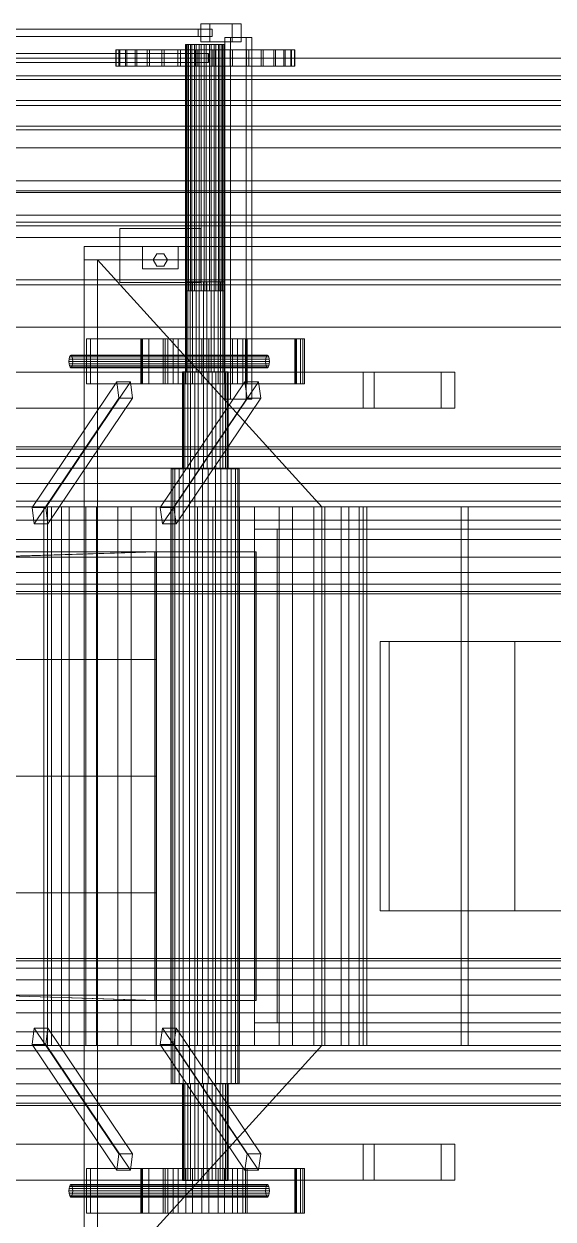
# Model space of a CAD drawing. Header units: millimetres. Extents: x -1970 to 34302, y -65268 to 6837.
# Drawn here: x 10788 to 11377, y -18494 to -17162 of the extents above; entities that cross this region are included whole.
import ezdxf

# ---------------------------------------------------------------- set-up
doc = ezdxf.new("R2010")
doc.units = ezdxf.units.MM
for name, color, linetype, lineweight in [('superior_adapter-mix', 7, 'Continuous', 0), ('superior_C01', 7, 'Continuous', 0), ('superior_C01-mix', 7, 'Continuous', 0), ('superior_mezcladora', 7, 'Continuous', 0)]:
    doc.layers.add(name, color=color, linetype=linetype, lineweight=lineweight)

msp = doc.modelspace()

# ---------------------------------------------------------------- linework, layer by layer
at = {"layer": 'superior_adapter-mix'}
for p, q in [((11494.529, -17850), (11194.529, -17850)), ((11194.529, -17850), (11194.529, -18150)), ((11194.529, -18150), (11494.529, -18150))]:
    msp.add_line(p, q, dxfattribs=at)
at = {"layer": 'superior_C01'}
for p, q in [((10994.654, -17162), (10984.566, -17162)), ((10984.566, -17162), (10984.566, -17182)), ((11019.416, -17162), (10984.566, -17162)), ((10994.654, -17182), (10994.654, -17162)), ((11029.504, -17162), (10994.654, -17162)), ((11019.416, -17182), (11019.416, -17162)), ((11019.416, -17162), (11029.504, -17162)), ((11029.504, -17162), (11029.504, -17182)), ((9981.833, -17168), (10981.847, -17168)), ((9981.833, -17176), (10981.847, -17176)), ((10997.373, -17168), (9997.359, -17168)), ((9997.359, -17176), (10997.373, -17176)), ((10981.847, -17176), (10981.847, -17168)), ((10981.847, -17168), (10997.373, -17168)), ((10997.373, -17176), (10981.847, -17176)), ((10997.373, -17168), (10997.373, -17176)), ((10968.113, -17185), (10967.635, -17185)), ((10967.635, -17185), (10968.654, -17185)), ((10967.635, -17459.5), (10967.635, -17185)), ((10970.057, -17185), (10968.113, -17185)), ((10968.113, -17459.5), (10968.113, -17185)), ((10968.654, -17185), (10971.101, -17185)), ((10968.654, -17459.5), (10968.654, -17185)), ((10973.333, -17185), (10970.057, -17185)), ((10970.057, -17459.5), (10970.057, -17185)), ((10971.101, -17185), (10974.81, -17185)), ((10971.101, -17459.5), (10971.101, -17185)), ((10977.718, -17185), (10973.333, -17185)), ((10973.333, -17459.5), (10973.333, -17185)), ((10974.81, -17185), (10979.527, -17185)), ((10974.81, -17459.5), (10974.81, -17185)), ((10982.914, -17185), (10977.718, -17185)), ((10977.718, -17459.5), (10977.718, -17185)), ((10979.527, -17185), (10984.931, -17185)), ((10979.527, -17459.5), (10979.527, -17185)), ((10988.566, -17185), (10982.914, -17185)), ((10982.914, -17459.5), (10982.914, -17185)), ((10984.566, -17182), (10994.654, -17182)), ((11019.416, -17182), (10984.566, -17182)), ((10984.931, -17185), (10990.654, -17185)), ((10984.931, -17459.5), (10984.931, -17185)), ((10994.289, -17185), (10988.566, -17185)), ((10988.566, -17459.5), (10988.566, -17185)), ((10990.654, -17185), (10996.306, -17185)), ((10990.654, -17459.5), (10990.654, -17185)), ((10999.693, -17185), (10994.289, -17185)), ((10994.289, -17459.5), (10994.289, -17185)), ((10994.654, -17182), (11029.504, -17182)), ((10996.306, -17185), (11001.502, -17185)), ((10996.306, -17459.5), (10996.306, -17185)), ((11004.41, -17185), (10999.693, -17185)), ((10999.693, -17459.5), (10999.693, -17185)), ((11001.502, -17185), (11005.887, -17185)), ((11001.502, -17459.5), (11001.502, -17185)), ((11008.119, -17185), (11004.41, -17185)), ((11004.41, -17459.5), (11004.41, -17185)), ((11005.887, -17185), (11009.163, -17185)), ((11005.887, -17459.5), (11005.887, -17185)), ((11010.566, -17185), (11008.119, -17185)), ((11008.119, -17459.5), (11008.119, -17185)), ((11009.163, -17185), (11011.107, -17185)), ((11009.163, -17459.5), (11009.163, -17185)), ((11011.585, -17185), (11010.566, -17185)), ((11010.566, -17185), (11010.566, -17459.5)), ((11011.107, -17185), (11011.585, -17185)), ((11011.107, -17459.5), (11011.107, -17185)), ((11035.321, -17177), (11011.508, -17177)), ((11011.508, -17177), (11011.508, -17580)), ((11017.595, -17177), (11011.508, -17177)), ((11011.585, -17459.5), (11011.585, -17185)), ((11017.595, -17580), (11017.595, -17177)), ((11017.595, -17177), (11041.409, -17177)), ((11029.504, -17182), (11019.416, -17182)), ((11035.321, -17580), (11035.321, -17177)), ((11035.321, -17177), (11041.409, -17177)), ((11041.409, -17177), (11041.409, -17580)), ((9982.435, -17195), (10977.904, -17195)), ((10978.585, -17195), (9983.117, -17195)), ((9991.539, -17195), (10992.917, -17195)), ((10993.122, -17195), (9991.743, -17195)), ((10893.498, -17191), (10889.958, -17191)), ((10889.958, -17191), (10890.247, -17191)), ((10889.958, -17209), (10889.958, -17191)), ((10890.247, -17191), (10894.355, -17191)), ((10890.247, -17209), (10890.247, -17191)), ((10900.732, -17191), (10893.498, -17191)), ((10893.498, -17209), (10893.498, -17191)), ((10894.355, -17191), (10902.123, -17191)), ((10894.355, -17209), (10894.355, -17191)), ((10911.381, -17191), (10900.732, -17191)), ((10900.732, -17209), (10900.732, -17191)), ((10902.123, -17191), (10913.254, -17191)), ((10902.123, -17209), (10902.123, -17191)), ((10925.037, -17191), (10911.381, -17191)), ((10911.381, -17209), (10911.381, -17191)), ((10913.254, -17191), (10927.318, -17191)), ((10913.254, -17209), (10913.254, -17191)), ((10941.174, -17191), (10925.037, -17191)), ((10925.037, -17209), (10925.037, -17191)), ((10927.318, -17191), (10943.777, -17191)), ((10927.318, -17209), (10927.318, -17191)), ((10959.172, -17191), (10941.174, -17191)), ((10941.174, -17209), (10941.174, -17191)), ((10943.777, -17191), (10961.997, -17191)), ((10943.777, -17209), (10943.777, -17191)), ((10978.341, -17191), (10959.172, -17191)), ((10959.172, -17209), (10959.172, -17191)), ((10961.997, -17191), (10981.278, -17191)), ((10961.997, -17209), (10961.997, -17191)), ((10977.904, -17205), (10977.904, -17195)), ((10977.904, -17195), (10978.585, -17195)), ((10997.942, -17191), (10978.341, -17191)), ((10978.341, -17209), (10978.341, -17191)), ((10978.585, -17195), (10978.585, -17205)), ((10981.278, -17191), (11000.879, -17191)), ((10981.278, -17209), (10981.278, -17191)), ((10992.917, -17205), (10992.917, -17195)), ((10992.917, -17195), (10993.122, -17195)), ((10993.122, -17195), (10993.122, -17205)), ((11017.223, -17191), (10997.942, -17191)), ((10997.942, -17209), (10997.942, -17191)), ((11000.879, -17191), (11020.048, -17191)), ((11000.879, -17209), (11000.879, -17191)), ((11035.443, -17191), (11017.223, -17191)), ((11017.223, -17209), (11017.223, -17191)), ((11020.048, -17191), (11038.046, -17191)), ((11020.048, -17209), (11020.048, -17191)), ((11051.902, -17191), (11035.443, -17191)), ((11035.443, -17209), (11035.443, -17191)), ((11038.046, -17191), (11054.183, -17191)), ((11038.046, -17209), (11038.046, -17191)), ((11065.966, -17191), (11051.902, -17191)), ((11051.902, -17209), (11051.902, -17191)), ((11054.183, -17191), (11067.839, -17191)), ((11054.183, -17209), (11054.183, -17191)), ((11077.097, -17191), (11065.966, -17191)), ((11065.966, -17209), (11065.966, -17191)), ((11067.839, -17191), (11078.488, -17191)), ((11067.839, -17209), (11067.839, -17191)), ((11084.865, -17191), (11077.097, -17191)), ((11077.097, -17209), (11077.097, -17191)), ((11078.488, -17191), (11085.722, -17191)), ((11078.488, -17209), (11078.488, -17191)), ((11088.973, -17191), (11084.865, -17191)), ((11084.865, -17191), (11084.865, -17209)), ((11085.722, -17191), (11089.262, -17191)), ((11085.722, -17209), (11085.722, -17191)), ((11089.262, -17191), (11088.973, -17191)), ((11088.973, -17209), (11088.973, -17191)), ((11089.262, -17209), (11089.262, -17191)), ((9982.435, -17205), (10977.904, -17205)), ((9983.117, -17205), (10978.585, -17205)), ((9991.539, -17205), (10992.917, -17205)), ((9991.743, -17205), (10993.122, -17205)), ((10890.247, -17209), (10889.958, -17209)), ((10889.958, -17209), (10893.498, -17209)), ((10894.355, -17209), (10890.247, -17209)), ((10893.498, -17209), (10900.732, -17209)), ((10902.123, -17209), (10894.355, -17209)), ((10900.732, -17209), (10911.381, -17209)), ((10913.254, -17209), (10902.123, -17209)), ((10911.381, -17209), (10925.037, -17209)), ((10927.318, -17209), (10913.254, -17209)), ((10925.037, -17209), (10941.174, -17209)), ((10943.777, -17209), (10927.318, -17209)), ((10941.174, -17209), (10959.172, -17209)), ((10961.997, -17209), (10943.777, -17209)), ((10959.172, -17209), (10978.341, -17209)), ((10981.278, -17209), (10961.997, -17209)), ((10978.585, -17205), (10977.904, -17205)), ((10978.341, -17209), (10997.942, -17209)), ((11000.879, -17209), (10981.278, -17209)), ((10993.122, -17205), (10992.917, -17205)), ((10997.942, -17209), (11017.223, -17209)), ((11020.048, -17209), (11000.879, -17209)), ((11017.223, -17209), (11035.443, -17209)), ((11038.046, -17209), (11020.048, -17209)), ((11035.443, -17209), (11051.902, -17209)), ((11054.183, -17209), (11038.046, -17209)), ((11051.902, -17209), (11065.966, -17209)), ((11067.839, -17209), (11054.183, -17209)), ((11065.966, -17209), (11077.097, -17209)), ((11078.488, -17209), (11067.839, -17209)), ((11077.097, -17209), (11084.865, -17209)), ((11085.722, -17209), (11078.488, -17209)), ((11084.865, -17209), (11088.973, -17209)), ((11089.262, -17209), (11085.722, -17209)), ((11088.973, -17209), (11089.262, -17209)), ((10968.654, -17449.5), (10967.686, -17449.5)), ((10967.686, -17449.5), (10970.057, -17449.5)), ((10967.686, -17449.5), (10967.686, -17549.5)), ((10972.812, -17449.5), (10968.654, -17449.5)), ((10968.654, -17449.5), (10968.654, -17549.5)), ((10970.057, -17449.5), (10975.404, -17449.5)), ((10970.057, -17449.5), (10970.057, -17549.5)), ((10979.527, -17449.5), (10972.812, -17449.5)), ((10972.812, -17449.5), (10972.812, -17549.5)), ((10975.404, -17449.5), (10982.914, -17449.5)), ((10975.404, -17449.5), (10975.404, -17549.5)), ((10987.777, -17449.5), (10979.527, -17449.5)), ((10979.527, -17449.5), (10979.527, -17549.5)), ((10982.914, -17449.5), (10991.443, -17449.5)), ((10982.914, -17449.5), (10982.914, -17549.5)), ((10996.306, -17449.5), (10987.777, -17449.5)), ((10987.777, -17449.5), (10987.777, -17549.5)), ((10991.443, -17449.5), (10999.693, -17449.5)), ((10991.443, -17449.5), (10991.443, -17549.5)), ((11003.816, -17449.5), (10996.306, -17449.5)), ((10996.306, -17449.5), (10996.306, -17549.5)), ((10999.693, -17449.5), (11006.408, -17449.5)), ((10999.693, -17449.5), (10999.693, -17549.5)), ((11009.163, -17449.5), (11003.816, -17449.5)), ((11003.816, -17449.5), (11003.816, -17549.5)), ((11006.408, -17449.5), (11010.566, -17449.5)), ((11006.408, -17449.5), (11006.408, -17549.5)), ((11011.533, -17449.5), (11009.163, -17449.5)), ((11009.163, -17449.5), (11009.163, -17549.5)), ((11010.566, -17449.5), (11011.533, -17449.5)), ((11010.566, -17549.5), (11010.566, -17449.5)), ((11011.533, -17449.5), (11011.533, -17549.5)), ((10968.654, -17459.5), (10967.635, -17459.5)), ((10967.635, -17459.5), (10968.113, -17459.5)), ((10968.113, -17459.5), (10970.057, -17459.5)), ((10971.101, -17459.5), (10968.654, -17459.5)), ((10970.057, -17459.5), (10973.333, -17459.5)), ((10974.81, -17459.5), (10971.101, -17459.5)), ((10973.333, -17459.5), (10977.718, -17459.5)), ((10979.527, -17459.5), (10974.81, -17459.5)), ((10977.718, -17459.5), (10982.914, -17459.5)), ((10984.931, -17459.5), (10979.527, -17459.5)), ((10982.914, -17459.5), (10988.566, -17459.5)), ((10990.654, -17459.5), (10984.931, -17459.5)), ((10988.566, -17459.5), (10994.289, -17459.5)), ((10996.306, -17459.5), (10990.654, -17459.5)), ((10994.289, -17459.5), (10999.693, -17459.5)), ((11001.502, -17459.5), (10996.306, -17459.5)), ((10999.693, -17459.5), (11004.41, -17459.5)), ((11005.887, -17459.5), (11001.502, -17459.5)), ((11004.41, -17459.5), (11008.119, -17459.5)), ((11009.163, -17459.5), (11005.887, -17459.5)), ((11008.119, -17459.5), (11010.566, -17459.5)), ((11011.107, -17459.5), (11009.163, -17459.5)), ((11010.566, -17459.5), (11011.585, -17459.5)), ((11011.585, -17459.5), (11011.107, -17459.5)), ((11095.518, -17513), (10857.38, -17513)), ((10857.38, -17513), (10857.38, -17563)), ((10861.946, -17513), (10857.38, -17513)), ((10861.946, -17563), (10861.946, -17513)), ((10861.946, -17513), (11100.084, -17513)), ((11089.341, -17513), (10917.882, -17513)), ((10917.882, -17513), (10917.882, -17563)), ((10919.708, -17513), (10917.882, -17513)), ((11090.558, -17513), (10919.099, -17513)), ((10919.099, -17513), (10919.099, -17563)), ((10926.709, -17513), (10919.099, -17513)), ((10919.708, -17563), (10919.708, -17513)), ((10919.708, -17513), (11091.167, -17513)), ((10926.709, -17563), (10926.709, -17513)), ((10926.709, -17513), (11098.168, -17513)), ((10944.84, -17513), (10942.773, -17513)), ((10942.773, -17513), (10947.837, -17513)), ((10942.773, -17513), (10942.773, -17563)), ((10953.723, -17513), (10944.84, -17513)), ((10944.84, -17513), (10944.84, -17563)), ((10947.837, -17513), (10959.261, -17513)), ((10947.837, -17513), (10947.837, -17563)), ((10968.069, -17513), (10953.723, -17513)), ((10953.723, -17513), (10953.723, -17563)), ((10959.261, -17513), (10975.304, -17513)), ((10959.261, -17513), (10959.261, -17563)), ((10985.694, -17513), (10968.069, -17513)), ((10968.069, -17513), (10968.069, -17563)), ((10975.304, -17513), (10993.526, -17513)), ((10975.304, -17513), (10975.304, -17563)), ((11003.916, -17513), (10985.694, -17513)), ((10985.694, -17513), (10985.694, -17563)), ((10993.526, -17513), (11011.151, -17513)), ((10993.526, -17513), (10993.526, -17563)), ((11019.959, -17513), (11003.916, -17513)), ((11003.916, -17513), (11003.916, -17563)), ((11011.151, -17513), (11025.497, -17513)), ((11011.151, -17513), (11011.151, -17563)), ((11031.383, -17513), (11019.959, -17513)), ((11019.959, -17513), (11019.959, -17563)), ((11025.497, -17513), (11034.38, -17513)), ((11025.497, -17513), (11025.497, -17563)), ((11036.447, -17513), (11031.383, -17513)), ((11031.383, -17513), (11031.383, -17563)), ((11034.38, -17513), (11036.447, -17513)), ((11034.38, -17563), (11034.38, -17513)), ((11036.447, -17513), (11036.447, -17563)), ((11089.341, -17563), (11089.341, -17513)), ((11089.341, -17513), (11091.167, -17513)), ((11090.558, -17563), (11090.558, -17513)), ((11090.558, -17513), (11098.168, -17513)), ((11091.167, -17513), (11091.167, -17563)), ((11095.518, -17563), (11095.518, -17513)), ((11095.518, -17513), (11100.084, -17513)), ((11098.168, -17513), (11098.168, -17563)), ((11100.084, -17513), (11100.084, -17563)), ((10837.721, -17538), (10837.883, -17535.321)), ((10837.883, -17535.321), (10838.345, -17533.05)), ((10837.883, -17535.321), (11056.97, -17535.321)), ((10838.345, -17533.05), (10839.036, -17531.533)), ((10838.345, -17533.05), (11057.432, -17533.05)), ((10839.036, -17531.533), (10839.851, -17531)), ((10839.036, -17531.533), (11058.123, -17531.533)), ((10839.851, -17531), (10840.667, -17531.533)), ((11058.938, -17531), (10839.851, -17531)), ((10840.667, -17531.533), (10841.358, -17533.05)), ((10840.667, -17531.533), (11059.754, -17531.533)), ((10841.358, -17533.05), (10841.82, -17535.321)), ((10841.358, -17533.05), (11060.445, -17533.05)), ((10841.82, -17535.321), (10841.982, -17538)), ((10841.82, -17535.321), (11060.907, -17535.321)), ((11056.97, -17535.321), (11056.808, -17538)), ((11057.432, -17533.05), (11056.97, -17535.321)), ((11058.123, -17531.533), (11057.432, -17533.05)), ((11058.938, -17531), (11058.123, -17531.533)), ((11059.754, -17531.533), (11058.938, -17531)), ((11060.445, -17533.05), (11059.754, -17531.533)), ((11060.907, -17535.321), (11060.445, -17533.05)), ((11061.069, -17538), (11060.907, -17535.321)), ((10837.883, -17540.679), (10837.721, -17538)), ((10837.721, -17538), (11056.808, -17538)), ((10838.345, -17542.95), (10837.883, -17540.679)), ((10837.883, -17540.679), (11056.97, -17540.679)), ((10839.036, -17544.467), (10838.345, -17542.95)), ((10838.345, -17542.95), (11057.432, -17542.95)), ((10839.851, -17545), (10839.036, -17544.467)), ((10839.036, -17544.467), (11058.123, -17544.467)), ((10840.667, -17544.467), (10839.851, -17545)), ((10839.851, -17545), (11058.938, -17545)), ((10841.358, -17542.95), (10840.667, -17544.467)), ((10840.667, -17544.467), (11059.754, -17544.467)), ((10841.82, -17540.679), (10841.358, -17542.95)), ((10841.358, -17542.95), (11060.445, -17542.95)), ((10841.982, -17538), (10841.82, -17540.679)), ((10841.82, -17540.679), (11060.907, -17540.679)), ((10841.982, -17538), (11061.069, -17538)), ((11056.808, -17538), (11056.97, -17540.679)), ((11056.97, -17540.679), (11057.432, -17542.95)), ((11057.432, -17542.95), (11058.123, -17544.467)), ((11058.123, -17544.467), (11058.938, -17545)), ((11058.938, -17545), (11059.754, -17544.467)), ((11059.754, -17544.467), (11060.445, -17542.95)), ((11060.445, -17542.95), (11060.907, -17540.679)), ((11060.907, -17540.679), (11061.069, -17538)), ((11165.635, -17550), (10656.02, -17550)), ((10668.195, -17550), (11177.81, -17550)), ((11252.382, -17550), (10742.767, -17550)), ((10757.986, -17550), (11267.601, -17550)), ((10890.96, -17560.886), (10796.604, -17700.886)), ((10811.844, -17700.886), (10906.201, -17560.886)), ((10893.466, -17579.114), (10890.96, -17560.886)), ((10890.96, -17560.886), (10906.201, -17560.886)), ((10906.201, -17560.886), (10908.707, -17579.114)), ((11033.843, -17560.886), (10939.486, -17700.886)), ((10954.727, -17700.886), (11049.084, -17560.886)), ((10965.32, -17549.5), (10964.199, -17549.5)), ((10964.199, -17549.5), (10966.946, -17549.5)), ((10964.199, -17549.5), (10964.199, -17657.5)), ((10970.139, -17549.5), (10965.32, -17549.5)), ((10965.32, -17549.5), (10965.32, -17657.5)), ((10966.946, -17549.5), (10973.144, -17549.5)), ((10966.946, -17549.5), (10966.946, -17657.5)), ((10970.057, -17549.5), (10967.686, -17549.5)), ((10967.686, -17549.5), (10968.654, -17549.5)), ((10968.654, -17549.5), (10972.812, -17549.5)), ((10975.404, -17549.5), (10970.057, -17549.5)), ((10977.923, -17549.5), (10970.139, -17549.5)), ((10970.139, -17549.5), (10970.139, -17657.5)), ((10972.812, -17549.5), (10979.527, -17549.5)), ((10973.144, -17549.5), (10981.848, -17549.5)), ((10973.144, -17549.5), (10973.144, -17657.5)), ((10982.914, -17549.5), (10975.404, -17549.5)), ((10987.485, -17549.5), (10977.923, -17549.5)), ((10977.923, -17549.5), (10977.923, -17657.5)), ((10979.527, -17549.5), (10987.777, -17549.5)), ((10981.848, -17549.5), (10991.735, -17549.5)), ((10981.848, -17549.5), (10981.848, -17657.5)), ((10991.443, -17549.5), (10982.914, -17549.5)), ((10997.372, -17549.5), (10987.485, -17549.5)), ((10987.485, -17549.5), (10987.485, -17657.5)), ((10987.777, -17549.5), (10996.306, -17549.5)), ((10999.693, -17549.5), (10991.443, -17549.5)), ((10991.735, -17549.5), (11001.297, -17549.5)), ((10991.735, -17549.5), (10991.735, -17657.5)), ((10996.306, -17549.5), (11003.816, -17549.5)), ((11006.076, -17549.5), (10997.372, -17549.5)), ((10997.372, -17549.5), (10997.372, -17657.5)), ((11006.408, -17549.5), (10999.693, -17549.5)), ((11001.297, -17549.5), (11009.081, -17549.5)), ((11001.297, -17549.5), (11001.297, -17657.5)), ((11003.816, -17549.5), (11009.163, -17549.5)), ((11012.274, -17549.5), (11006.076, -17549.5)), ((11006.076, -17549.5), (11006.076, -17657.5)), ((11010.566, -17549.5), (11006.408, -17549.5)), ((11009.081, -17549.5), (11013.9, -17549.5)), ((11009.081, -17549.5), (11009.081, -17657.5)), ((11009.163, -17549.5), (11011.533, -17549.5)), ((11011.533, -17549.5), (11010.566, -17549.5)), ((11015.021, -17549.5), (11012.274, -17549.5)), ((11012.274, -17549.5), (11012.274, -17657.5)), ((11013.9, -17549.5), (11015.021, -17549.5)), ((11013.9, -17657.5), (11013.9, -17549.5)), ((11015.021, -17549.5), (11015.021, -17657.5)), ((11036.349, -17579.114), (11033.843, -17560.886)), ((11033.843, -17560.886), (11049.084, -17560.886)), ((11049.084, -17560.886), (11051.59, -17579.114)), ((11165.635, -17550), (11165.635, -17590)), ((11177.81, -17550), (11165.635, -17550)), ((11177.81, -17590), (11177.81, -17550)), ((11252.382, -17550), (11252.382, -17590)), ((11267.601, -17550), (11252.382, -17550)), ((11267.601, -17590), (11267.601, -17550)), ((10857.38, -17563), (11095.518, -17563)), ((10857.38, -17563), (10861.946, -17563)), ((11100.084, -17563), (10861.946, -17563)), ((10917.882, -17563), (11089.341, -17563)), ((10917.882, -17563), (10919.708, -17563)), ((10919.099, -17563), (11090.558, -17563)), ((10919.099, -17563), (10926.709, -17563)), ((11091.167, -17563), (10919.708, -17563)), ((11098.168, -17563), (10926.709, -17563)), ((10947.837, -17563), (10942.773, -17563)), ((10942.773, -17563), (10944.84, -17563)), ((10944.84, -17563), (10953.723, -17563)), ((10959.261, -17563), (10947.837, -17563)), ((10953.723, -17563), (10968.069, -17563)), ((10975.304, -17563), (10959.261, -17563)), ((10968.069, -17563), (10985.694, -17563)), ((10993.526, -17563), (10975.304, -17563)), ((10985.694, -17563), (11003.916, -17563)), ((11011.151, -17563), (10993.526, -17563)), ((11003.916, -17563), (11019.959, -17563)), ((11025.497, -17563), (11011.151, -17563)), ((11019.959, -17563), (11031.383, -17563)), ((11034.38, -17563), (11025.497, -17563)), ((11031.383, -17563), (11036.447, -17563)), ((11036.447, -17563), (11034.38, -17563)), ((11091.167, -17563), (11089.341, -17563)), ((11098.168, -17563), (11090.558, -17563)), ((11100.084, -17563), (11095.518, -17563)), ((10893.466, -17579.114), (10799.109, -17719.114)), ((10908.707, -17579.114), (10814.35, -17719.114)), ((10908.707, -17579.114), (10893.466, -17579.114)), ((11036.349, -17579.114), (10941.992, -17719.114)), ((11051.59, -17579.114), (10957.233, -17719.114)), ((11011.508, -17580), (11035.321, -17580)), ((11011.508, -17580), (11017.595, -17580)), ((11041.409, -17580), (11017.595, -17580)), ((11041.409, -17580), (11035.321, -17580)), ((11051.59, -17579.114), (11036.349, -17579.114)), ((10656.02, -17590), (11165.635, -17590)), ((10668.195, -17590), (11177.81, -17590)), ((10742.767, -17590), (11252.382, -17590)), ((10757.986, -17590), (11267.601, -17590)), ((11165.635, -17590), (11177.81, -17590)), ((11252.382, -17590), (11267.601, -17590)), ((10953.413, -17657.5), (10951.742, -17657.5)), ((10951.742, -17657.5), (10955.836, -17657.5)), ((10951.742, -17657.5), (10951.742, -18342.5)), ((10960.595, -17657.5), (10953.413, -17657.5)), ((10953.413, -17657.5), (10953.413, -18342.5)), ((10955.836, -17657.5), (10965.072, -17657.5)), ((10955.836, -17657.5), (10955.836, -18342.5)), ((10972.193, -17657.5), (10960.595, -17657.5)), ((10960.595, -17657.5), (10960.595, -18342.5)), ((10966.946, -17657.5), (10964.199, -17657.5)), ((10964.199, -17657.5), (10965.32, -17657.5)), ((10965.072, -17657.5), (10978.044, -17657.5)), ((10965.072, -17657.5), (10965.072, -18342.5)), ((10965.32, -17657.5), (10970.139, -17657.5)), ((10973.144, -17657.5), (10966.946, -17657.5)), ((10970.139, -17657.5), (10977.923, -17657.5)), ((10986.444, -17657.5), (10972.193, -17657.5)), ((10972.193, -17657.5), (10972.193, -18342.5)), ((10981.848, -17657.5), (10973.144, -17657.5)), ((10977.923, -17657.5), (10987.485, -17657.5)), ((10978.044, -17657.5), (10992.776, -17657.5)), ((10978.044, -17657.5), (10978.044, -18342.5)), ((10991.735, -17657.5), (10981.848, -17657.5)), ((11001.176, -17657.5), (10986.444, -17657.5)), ((10986.444, -17657.5), (10986.444, -18342.5)), ((10987.485, -17657.5), (10997.372, -17657.5)), ((11001.297, -17657.5), (10991.735, -17657.5)), ((10992.776, -17657.5), (11007.026, -17657.5)), ((10992.776, -17657.5), (10992.776, -18342.5)), ((10997.372, -17657.5), (11006.076, -17657.5)), ((11014.148, -17657.5), (11001.176, -17657.5)), ((11001.176, -17657.5), (11001.176, -18342.5)), ((11009.081, -17657.5), (11001.297, -17657.5)), ((11006.076, -17657.5), (11012.274, -17657.5)), ((11007.026, -17657.5), (11018.625, -17657.5)), ((11007.026, -17657.5), (11007.026, -18342.5)), ((11013.9, -17657.5), (11009.081, -17657.5)), ((11012.274, -17657.5), (11015.021, -17657.5)), ((11015.021, -17657.5), (11013.9, -17657.5)), ((11023.384, -17657.5), (11014.148, -17657.5)), ((11014.148, -17657.5), (11014.148, -18342.5)), ((11018.625, -17657.5), (11025.807, -17657.5)), ((11018.625, -17657.5), (11018.625, -18342.5)), ((11027.478, -17657.5), (11023.384, -17657.5)), ((11023.384, -17657.5), (11023.384, -18342.5)), ((11025.807, -17657.5), (11027.478, -17657.5)), ((11025.807, -18342.5), (11025.807, -17657.5)), ((11027.478, -17657.5), (11027.478, -18342.5)), ((11274.752, -17700), (10741.323, -17700)), ((10748.932, -17700), (11282.361, -17700)), ((10811.844, -17700.886), (10796.604, -17700.886)), ((10796.604, -17700.886), (10799.109, -17719.114)), ((10818.151, -17700), (10809.813, -17700)), ((10809.813, -17700), (10813.728, -17700)), ((10809.813, -17700), (10809.813, -18300)), ((10814.35, -17719.114), (10811.844, -17700.886)), ((10813.728, -17700), (10829.629, -17700)), ((10813.728, -17700), (10813.728, -18300)), ((10838.173, -17700), (10818.151, -17700)), ((10818.151, -17700), (10818.151, -18300)), ((10829.629, -17700), (10856.433, -17700)), ((10829.629, -17700), (10829.629, -18300)), ((10868.516, -17700), (10838.173, -17700)), ((10838.173, -17700), (10838.173, -18300)), ((10856.433, -17700), (10892.312, -17700)), ((10856.433, -17700), (10856.433, -18300)), ((10907.111, -17700), (10868.516, -17700)), ((10868.516, -17700), (10868.516, -18300)), ((10892.312, -17700), (10934.822, -17700)), ((10892.312, -17700), (10892.312, -18300)), ((10951.328, -17700), (10907.111, -17700)), ((10907.111, -17700), (10907.111, -18300)), ((10934.822, -17700), (10981.066, -17700)), ((10934.822, -17700), (10934.822, -18300)), ((10954.727, -17700.886), (10939.486, -17700.886)), ((10939.486, -17700.886), (10941.992, -17719.114)), ((10998.154, -17700), (10951.328, -17700)), ((10951.328, -17700), (10951.328, -18300)), ((10957.233, -17719.114), (10954.727, -17700.886)), ((10981.066, -17700), (11027.892, -17700)), ((10981.066, -17700), (10981.066, -18300)), ((11044.398, -17700), (10998.154, -17700)), ((10998.154, -17700), (10998.154, -18300)), ((11027.892, -17700), (11072.109, -17700)), ((11027.892, -17700), (11027.892, -18300)), ((11086.908, -17700), (11044.398, -17700)), ((11044.398, -17700), (11044.398, -18300)), ((11072.109, -17700), (11110.704, -17700)), ((11072.109, -17700), (11072.109, -18300)), ((11122.787, -17700), (11086.908, -17700)), ((11086.908, -17700), (11086.908, -18300)), ((11110.704, -17700), (11141.047, -17700)), ((11110.704, -17700), (11110.704, -18300)), ((11149.591, -17700), (11122.787, -17700)), ((11122.787, -17700), (11122.787, -18300)), ((11141.047, -17700), (11161.069, -17700)), ((11141.047, -17700), (11141.047, -18300)), ((11165.492, -17700), (11149.591, -17700)), ((11149.591, -17700), (11149.591, -18300)), ((11161.069, -17700), (11169.407, -17700)), ((11161.069, -18300), (11161.069, -17700)), ((11169.407, -17700), (11165.492, -17700)), ((11165.492, -17700), (11165.492, -18300)), ((11169.407, -17700), (11169.407, -18300)), ((11274.752, -18300), (11274.752, -17700)), ((11274.752, -17700), (11282.361, -17700)), ((11282.361, -17700), (11282.361, -18300)), ((10799.109, -17719.114), (10814.35, -17719.114)), ((10941.992, -17719.114), (10957.233, -17719.114)), ((2005.168, -17750), (11044.69, -17750)), ((11046.22, -17750), (2006.698, -17750)), ((10240.252, -17771.702), (10933.298, -17750)), ((10935.115, -17750), (10242.069, -17771.702)), ((10933.298, -17750), (10933.298, -17870)), ((10933.298, -17750), (10935.115, -17750)), ((10935.115, -17870), (10935.115, -17750)), ((11044.69, -17750), (11044.69, -18250)), ((11046.22, -17750), (11044.69, -17750)), ((11046.22, -18250), (11046.22, -17750)), ((10261.09, -17870), (10933.298, -17870)), ((10935.115, -17870), (10262.907, -17870)), ((10933.298, -17870), (10933.298, -18000)), ((10935.115, -17870), (10933.298, -17870)), ((10935.115, -18000), (10935.115, -17870)), ((10261.09, -18000), (10933.298, -18000)), ((10935.115, -18000), (10262.907, -18000)), ((10933.298, -18000), (10933.298, -18130)), ((10935.115, -18000), (10933.298, -18000)), ((10935.115, -18130), (10935.115, -18000)), ((10261.09, -18130), (10933.298, -18130)), ((10935.115, -18130), (10262.907, -18130)), ((10933.298, -18130), (10933.298, -18250)), ((10935.115, -18130), (10933.298, -18130)), ((10935.115, -18250), (10935.115, -18130)), ((10933.298, -18250), (10240.252, -18228.298)), ((10242.069, -18228.298), (10935.115, -18250)), ((11044.69, -18250), (2005.168, -18250)), ((2006.698, -18250), (11046.22, -18250)), ((10933.298, -18250), (10935.115, -18250)), ((11044.69, -18250), (11046.22, -18250)), ((10799.109, -18280.886), (10796.604, -18299.114)), ((10814.35, -18280.886), (10799.109, -18280.886)), ((10893.466, -18420.886), (10799.109, -18280.886)), ((10811.844, -18299.114), (10814.35, -18280.886)), ((10814.35, -18280.886), (10908.707, -18420.886)), ((10941.992, -18280.886), (10939.486, -18299.114)), ((10957.233, -18280.886), (10941.992, -18280.886)), ((11036.349, -18420.886), (10941.992, -18280.886)), ((10954.727, -18299.114), (10957.233, -18280.886)), ((10957.233, -18280.886), (11051.59, -18420.886)), ((10741.323, -18300), (11274.752, -18300)), ((11282.361, -18300), (10748.932, -18300)), ((10796.604, -18299.114), (10811.844, -18299.114)), ((10890.96, -18439.114), (10796.604, -18299.114)), ((10813.728, -18300), (10809.813, -18300)), ((10809.813, -18300), (10818.151, -18300)), ((10906.201, -18439.114), (10811.844, -18299.114)), ((10829.629, -18300), (10813.728, -18300)), ((10818.151, -18300), (10838.173, -18300)), ((10856.433, -18300), (10829.629, -18300)), ((10838.173, -18300), (10868.516, -18300)), ((10892.312, -18300), (10856.433, -18300)), ((10868.516, -18300), (10907.111, -18300)), ((10934.822, -18300), (10892.312, -18300)), ((10907.111, -18300), (10951.328, -18300)), ((10981.066, -18300), (10934.822, -18300)), ((10939.486, -18299.114), (10954.727, -18299.114)), ((11033.843, -18439.114), (10939.486, -18299.114)), ((10951.328, -18300), (10998.154, -18300)), ((11049.084, -18439.114), (10954.727, -18299.114)), ((11027.892, -18300), (10981.066, -18300)), ((10998.154, -18300), (11044.398, -18300)), ((11072.109, -18300), (11027.892, -18300)), ((11044.398, -18300), (11086.908, -18300)), ((11110.704, -18300), (11072.109, -18300)), ((11086.908, -18300), (11122.787, -18300)), ((11141.047, -18300), (11110.704, -18300)), ((11122.787, -18300), (11149.591, -18300)), ((11161.069, -18300), (11141.047, -18300)), ((11149.591, -18300), (11165.492, -18300)), ((11169.407, -18300), (11161.069, -18300)), ((11165.492, -18300), (11169.407, -18300)), ((11282.361, -18300), (11274.752, -18300)), ((10955.836, -18342.5), (10951.742, -18342.5)), ((10951.742, -18342.5), (10953.413, -18342.5)), ((10953.413, -18342.5), (10960.595, -18342.5)), ((10965.072, -18342.5), (10955.836, -18342.5)), ((10960.595, -18342.5), (10972.193, -18342.5)), ((10965.32, -18342.5), (10964.199, -18342.5)), ((10964.199, -18342.5), (10966.946, -18342.5)), ((10964.199, -18342.5), (10964.199, -18450.5)), ((10978.044, -18342.5), (10965.072, -18342.5)), ((10970.139, -18342.5), (10965.32, -18342.5)), ((10965.32, -18342.5), (10965.32, -18450.5)), ((10966.946, -18342.5), (10973.144, -18342.5)), ((10966.946, -18342.5), (10966.946, -18450.5)), ((10977.923, -18342.5), (10970.139, -18342.5)), ((10970.139, -18342.5), (10970.139, -18450.5)), ((10972.193, -18342.5), (10986.444, -18342.5)), ((10973.144, -18342.5), (10981.848, -18342.5)), ((10973.144, -18342.5), (10973.144, -18450.5)), ((10987.485, -18342.5), (10977.923, -18342.5)), ((10977.923, -18342.5), (10977.923, -18450.5)), ((10992.776, -18342.5), (10978.044, -18342.5)), ((10981.848, -18342.5), (10991.735, -18342.5)), ((10981.848, -18342.5), (10981.848, -18450.5)), ((10986.444, -18342.5), (11001.176, -18342.5)), ((10997.372, -18342.5), (10987.485, -18342.5)), ((10987.485, -18342.5), (10987.485, -18450.5)), ((10991.735, -18342.5), (11001.297, -18342.5)), ((10991.735, -18342.5), (10991.735, -18450.5)), ((11007.026, -18342.5), (10992.776, -18342.5)), ((11006.076, -18342.5), (10997.372, -18342.5)), ((10997.372, -18342.5), (10997.372, -18450.5)), ((11001.176, -18342.5), (11014.148, -18342.5)), ((11001.297, -18342.5), (11009.081, -18342.5)), ((11001.297, -18342.5), (11001.297, -18450.5)), ((11012.274, -18342.5), (11006.076, -18342.5)), ((11006.076, -18342.5), (11006.076, -18450.5)), ((11018.625, -18342.5), (11007.026, -18342.5)), ((11009.081, -18342.5), (11013.9, -18342.5)), ((11009.081, -18342.5), (11009.081, -18450.5)), ((11015.021, -18342.5), (11012.274, -18342.5)), ((11012.274, -18342.5), (11012.274, -18450.5)), ((11013.9, -18342.5), (11015.021, -18342.5)), ((11013.9, -18450.5), (11013.9, -18342.5)), ((11014.148, -18342.5), (11023.384, -18342.5)), ((11015.021, -18342.5), (11015.021, -18450.5)), ((11025.807, -18342.5), (11018.625, -18342.5)), ((11023.384, -18342.5), (11027.478, -18342.5)), ((11027.478, -18342.5), (11025.807, -18342.5)), ((11165.635, -18410), (10656.02, -18410)), ((10668.195, -18410), (11177.81, -18410)), ((11252.382, -18410), (10742.767, -18410)), ((10757.986, -18410), (11267.601, -18410)), ((11165.635, -18410), (11165.635, -18450)), ((11177.81, -18410), (11165.635, -18410)), ((11177.81, -18450), (11177.81, -18410)), ((11252.382, -18410), (11252.382, -18450)), ((11267.601, -18410), (11252.382, -18410)), ((11267.601, -18450), (11267.601, -18410)), ((10890.96, -18439.114), (10893.466, -18420.886)), ((10893.466, -18420.886), (10908.707, -18420.886)), ((10908.707, -18420.886), (10906.201, -18439.114)), ((11033.843, -18439.114), (11036.349, -18420.886)), ((11036.349, -18420.886), (11051.59, -18420.886)), ((11051.59, -18420.886), (11049.084, -18439.114)), ((11095.518, -18437), (10857.38, -18437)), ((10857.38, -18437), (10857.38, -18487)), ((10861.946, -18437), (10857.38, -18437)), ((10861.946, -18487), (10861.946, -18437)), ((10861.946, -18437), (11100.084, -18437)), ((10906.201, -18439.114), (10890.96, -18439.114)), ((11089.341, -18437), (10917.882, -18437)), ((10917.882, -18437), (10917.882, -18487)), ((10919.708, -18437), (10917.882, -18437)), ((11090.558, -18437), (10919.099, -18437)), ((10919.099, -18437), (10919.099, -18487)), ((10926.709, -18437), (10919.099, -18437)), ((10919.708, -18487), (10919.708, -18437)), ((10919.708, -18437), (11091.167, -18437)), ((10926.709, -18487), (10926.709, -18437)), ((10926.709, -18437), (11098.168, -18437)), ((10944.84, -18437), (10942.773, -18437)), ((10942.773, -18437), (10947.837, -18437)), ((10942.773, -18437), (10942.773, -18487)), ((10953.723, -18437), (10944.84, -18437)), ((10944.84, -18437), (10944.84, -18487)), ((10947.837, -18437), (10959.261, -18437)), ((10947.837, -18437), (10947.837, -18487)), ((10968.069, -18437), (10953.723, -18437)), ((10953.723, -18437), (10953.723, -18487)), ((10959.261, -18437), (10975.304, -18437)), ((10959.261, -18437), (10959.261, -18487)), ((10985.694, -18437), (10968.069, -18437)), ((10968.069, -18437), (10968.069, -18487)), ((10975.304, -18437), (10993.526, -18437)), ((10975.304, -18437), (10975.304, -18487)), ((11003.916, -18437), (10985.694, -18437)), ((10985.694, -18437), (10985.694, -18487)), ((10993.526, -18437), (11011.151, -18437)), ((10993.526, -18437), (10993.526, -18487)), ((11019.959, -18437), (11003.916, -18437)), ((11003.916, -18437), (11003.916, -18487)), ((11011.151, -18437), (11025.497, -18437)), ((11011.151, -18437), (11011.151, -18487)), ((11031.383, -18437), (11019.959, -18437)), ((11019.959, -18437), (11019.959, -18487)), ((11025.497, -18437), (11034.38, -18437)), ((11025.497, -18437), (11025.497, -18487)), ((11036.447, -18437), (11031.383, -18437)), ((11031.383, -18437), (11031.383, -18487)), ((11049.084, -18439.114), (11033.843, -18439.114)), ((11034.38, -18437), (11036.447, -18437)), ((11034.38, -18487), (11034.38, -18437)), ((11036.447, -18437), (11036.447, -18487)), ((11089.341, -18487), (11089.341, -18437)), ((11089.341, -18437), (11091.167, -18437)), ((11090.558, -18487), (11090.558, -18437)), ((11090.558, -18437), (11098.168, -18437)), ((11091.167, -18437), (11091.167, -18487)), ((11095.518, -18487), (11095.518, -18437)), ((11095.518, -18437), (11100.084, -18437)), ((11098.168, -18437), (11098.168, -18487)), ((11100.084, -18437), (11100.084, -18487)), ((10656.02, -18450), (11165.635, -18450)), ((10668.195, -18450), (11177.81, -18450)), ((10742.767, -18450), (11252.382, -18450)), ((10757.986, -18450), (11267.601, -18450)), ((10966.946, -18450.5), (10964.199, -18450.5)), ((10964.199, -18450.5), (10965.32, -18450.5)), ((10965.32, -18450.5), (10970.139, -18450.5)), ((10973.144, -18450.5), (10966.946, -18450.5)), ((10970.139, -18450.5), (10977.923, -18450.5)), ((10981.848, -18450.5), (10973.144, -18450.5)), ((10977.923, -18450.5), (10987.485, -18450.5)), ((10991.735, -18450.5), (10981.848, -18450.5)), ((10987.485, -18450.5), (10997.372, -18450.5)), ((11001.297, -18450.5), (10991.735, -18450.5)), ((10997.372, -18450.5), (11006.076, -18450.5)), ((11009.081, -18450.5), (11001.297, -18450.5)), ((11006.076, -18450.5), (11012.274, -18450.5)), ((11013.9, -18450.5), (11009.081, -18450.5)), ((11012.274, -18450.5), (11015.021, -18450.5)), ((11015.021, -18450.5), (11013.9, -18450.5)), ((11165.635, -18450), (11177.81, -18450)), ((11252.382, -18450), (11267.601, -18450)), ((10837.721, -18462), (10837.883, -18459.321)), ((10837.883, -18464.679), (10837.721, -18462)), ((10837.721, -18462), (11056.808, -18462)), ((10837.883, -18459.321), (10838.345, -18457.05)), ((10837.883, -18459.321), (11056.97, -18459.321)), ((10838.345, -18466.95), (10837.883, -18464.679)), ((10837.883, -18464.679), (11056.97, -18464.679)), ((10838.345, -18457.05), (10839.036, -18455.533)), ((10838.345, -18457.05), (11057.432, -18457.05)), ((10839.036, -18468.467), (10838.345, -18466.95)), ((10838.345, -18466.95), (11057.432, -18466.95)), ((10839.036, -18455.533), (10839.851, -18455)), ((10839.036, -18455.533), (11058.123, -18455.533)), ((10839.851, -18455), (10840.667, -18455.533)), ((11058.938, -18455), (10839.851, -18455)), ((10840.667, -18455.533), (10841.358, -18457.05)), ((10840.667, -18455.533), (11059.754, -18455.533)), ((10841.358, -18466.95), (10840.667, -18468.467)), ((10841.358, -18457.05), (10841.82, -18459.321)), ((10841.358, -18457.05), (11060.445, -18457.05)), ((10841.82, -18464.679), (10841.358, -18466.95)), ((10841.358, -18466.95), (11060.445, -18466.95)), ((10841.82, -18459.321), (10841.982, -18462)), ((10841.82, -18459.321), (11060.907, -18459.321)), ((10841.982, -18462), (10841.82, -18464.679)), ((10841.82, -18464.679), (11060.907, -18464.679)), ((10841.982, -18462), (11061.069, -18462)), ((11056.97, -18459.321), (11056.808, -18462)), ((11056.808, -18462), (11056.97, -18464.679)), ((11057.432, -18457.05), (11056.97, -18459.321)), ((11056.97, -18464.679), (11057.432, -18466.95)), ((11058.123, -18455.533), (11057.432, -18457.05)), ((11057.432, -18466.95), (11058.123, -18468.467)), ((11058.938, -18455), (11058.123, -18455.533)), ((11059.754, -18455.533), (11058.938, -18455)), ((11060.445, -18457.05), (11059.754, -18455.533)), ((11059.754, -18468.467), (11060.445, -18466.95)), ((11060.907, -18459.321), (11060.445, -18457.05)), ((11060.445, -18466.95), (11060.907, -18464.679)), ((11061.069, -18462), (11060.907, -18459.321)), ((11060.907, -18464.679), (11061.069, -18462)), ((10839.851, -18469), (10839.036, -18468.467)), ((10839.036, -18468.467), (11058.123, -18468.467)), ((10840.667, -18468.467), (10839.851, -18469)), ((10839.851, -18469), (11058.938, -18469)), ((10840.667, -18468.467), (11059.754, -18468.467)), ((11058.123, -18468.467), (11058.938, -18469)), ((11058.938, -18469), (11059.754, -18468.467)), ((10857.38, -18487), (11095.518, -18487)), ((10857.38, -18487), (10861.946, -18487)), ((11100.084, -18487), (10861.946, -18487)), ((10917.882, -18487), (11089.341, -18487)), ((10917.882, -18487), (10919.708, -18487)), ((10919.099, -18487), (11090.558, -18487)), ((10919.099, -18487), (10926.709, -18487)), ((11091.167, -18487), (10919.708, -18487)), ((11098.168, -18487), (10926.709, -18487)), ((10947.837, -18487), (10942.773, -18487)), ((10942.773, -18487), (10944.84, -18487)), ((10944.84, -18487), (10953.723, -18487)), ((10959.261, -18487), (10947.837, -18487)), ((10953.723, -18487), (10968.069, -18487)), ((10975.304, -18487), (10959.261, -18487)), ((10968.069, -18487), (10985.694, -18487)), ((10993.526, -18487), (10975.304, -18487)), ((10985.694, -18487), (11003.916, -18487)), ((11011.151, -18487), (10993.526, -18487)), ((11003.916, -18487), (11019.959, -18487)), ((11025.497, -18487), (11011.151, -18487)), ((11019.959, -18487), (11031.383, -18487)), ((11034.38, -18487), (11025.497, -18487)), ((11031.383, -18487), (11036.447, -18487)), ((11036.447, -18487), (11034.38, -18487)), ((11091.167, -18487), (11089.341, -18487)), ((11098.168, -18487), (11090.558, -18487)), ((11100.084, -18487), (11095.518, -18487))]:
    msp.add_line(p, q, dxfattribs=at)
at = {"layer": 'superior_C01-mix'}
for p, q in [((11334.61, -17850), (11184.61, -17850)), ((11184.61, -17850), (11194.529, -17850)), ((11184.61, -17850), (11184.61, -18150)), ((11194.529, -17850), (11494.529, -17850)), ((11194.529, -18150), (11194.529, -17850)), ((11334.61, -18150), (11334.61, -17850)), ((11334.61, -17850), (11494.529, -17850)), ((11184.61, -18150), (11334.61, -18150)), ((11194.529, -18150), (11184.61, -18150)), ((11494.529, -18150), (11194.529, -18150)), ((11334.61, -18150), (11494.529, -18150))]:
    msp.add_line(p, q, dxfattribs=at)
at = {"layer": 'superior_mezcladora'}
for p, q in [((10569.529, -17200), (16769.529, -17200)), ((12624.784, -17220), (10558.117, -17220)), ((10559.639, -17220), (12626.305, -17220)), ((10559.639, -17224), (12626.305, -17224)), ((12646.085, -17220), (10579.418, -17220)), ((12646.085, -17224), (10579.418, -17224)), ((10580.94, -17220), (12647.606, -17220)), ((10569.529, -17247.2), (16769.529, -17247.2)), ((16769.529, -17252.8), (10569.529, -17252.8)), ((10558.117, -17280), (12624.784, -17280)), ((12626.305, -17276), (10559.639, -17276)), ((12626.305, -17280), (10559.639, -17280)), ((10579.418, -17276), (12646.085, -17276)), ((10579.418, -17280), (12646.085, -17280)), ((12647.606, -17280), (10580.94, -17280)), ((16769.529, -17300), (10569.529, -17300)), ((10569.529, -17337), (16769.529, -17337)), ((10569.529, -17348), (16769.529, -17348)), ((10569.529, -17350), (16769.529, -17350)), ((16769.529, -17375), (10569.529, -17375)), ((10594.529, -17375), (16169.529, -17375)), ((16769.529, -17383), (10569.529, -17383)), ((16769.529, -17387), (10569.529, -17387)), ((10494.529, -17400), (16814.529, -17400)), ((10894.529, -17450), (10894.529, -17390)), ((10894.529, -17390), (10984.529, -17390)), ((10984.529, -17390), (10984.529, -17450)), ((10854.529, -17425), (10854.529, -17410)), ((10854.529, -17410), (11834.529, -17410)), ((10919.529, -17435), (10919.529, -17410)), ((10919.529, -17410), (10959.529, -17410)), ((10959.529, -17410), (10959.529, -17435)), ((11834.529, -17425), (10854.529, -17425)), ((10854.529, -18575), (10854.529, -17425)), ((10854.529, -17425), (10869.529, -17425)), ((11119.529, -17700), (10869.529, -17425)), ((10869.529, -17425), (11819.529, -17425)), ((10869.529, -18575), (10869.529, -17425)), ((10931.529, -17425), (10935.529, -17418.072)), ((10935.529, -17431.928), (10931.529, -17425)), ((10935.529, -17418.072), (10943.529, -17418.072)), ((10943.529, -17418.072), (10947.529, -17425)), ((10947.529, -17425), (10943.529, -17431.928)), ((10959.529, -17435), (10919.529, -17435)), ((10943.529, -17431.928), (10935.529, -17431.928)), ((10494.529, -17447.2), (16814.529, -17447.2)), ((16814.529, -17452.8), (10494.529, -17452.8)), ((10984.529, -17450), (10894.529, -17450)), ((16814.529, -17500), (10494.529, -17500)), ((16929.529, -17633), (10409.529, -17633)), ((10409.529, -17635.794), (16929.529, -17635.794)), ((10409.529, -17643.986), (16929.529, -17643.986)), ((10409.529, -17657.017), (16929.529, -17657.017)), ((10409.529, -17674), (16929.529, -17674)), ((10409.529, -17693.777), (16929.529, -17693.777)), ((11044.529, -17725), (11044.529, -17700)), ((11044.529, -17700), (11644.529, -17700)), ((11569.529, -17700), (11119.529, -17700)), ((11119.529, -17700), (11119.529, -18300)), ((10409.529, -17715), (16929.529, -17715)), ((11644.529, -17725), (11044.529, -17725)), ((11044.529, -18275), (11044.529, -17725)), ((11044.529, -17725), (11069.529, -17725)), ((11619.529, -17725), (11069.529, -17725)), ((11069.529, -17725), (11069.529, -18275)), ((10409.529, -17736.223), (16929.529, -17736.223)), ((10409.529, -17756), (16929.529, -17756)), ((10409.529, -17772.983), (16929.529, -17772.983)), ((10409.529, -17786.014), (16929.529, -17786.014)), ((10409.529, -17794.206), (16929.529, -17794.206)), ((10409.529, -17797), (16929.529, -17797)), ((16929.529, -18203), (10409.529, -18203)), ((10409.529, -18205.794), (16929.529, -18205.794)), ((10409.529, -18213.986), (16929.529, -18213.986)), ((10409.529, -18227.017), (16929.529, -18227.017)), ((10409.529, -18244), (16929.529, -18244)), ((10409.529, -18263.777), (16929.529, -18263.777)), ((11044.529, -18300), (11044.529, -18275)), ((11044.529, -18275), (11644.529, -18275)), ((11069.529, -18275), (11044.529, -18275)), ((11069.529, -18275), (11619.529, -18275)), ((10409.529, -18285), (16929.529, -18285)), ((10409.529, -18306.223), (16929.529, -18306.223)), ((10869.529, -18575), (11119.529, -18300)), ((11644.529, -18300), (11044.529, -18300)), ((11119.529, -18300), (11569.529, -18300)), ((10409.529, -18326), (16929.529, -18326)), ((10409.529, -18342.983), (16929.529, -18342.983)), ((10409.529, -18356.014), (16929.529, -18356.014)), ((10409.529, -18364.206), (16929.529, -18364.206)), ((10409.529, -18367), (16929.529, -18367))]:
    msp.add_line(p, q, dxfattribs=at)

doc.saveas('drawing.dxf')
